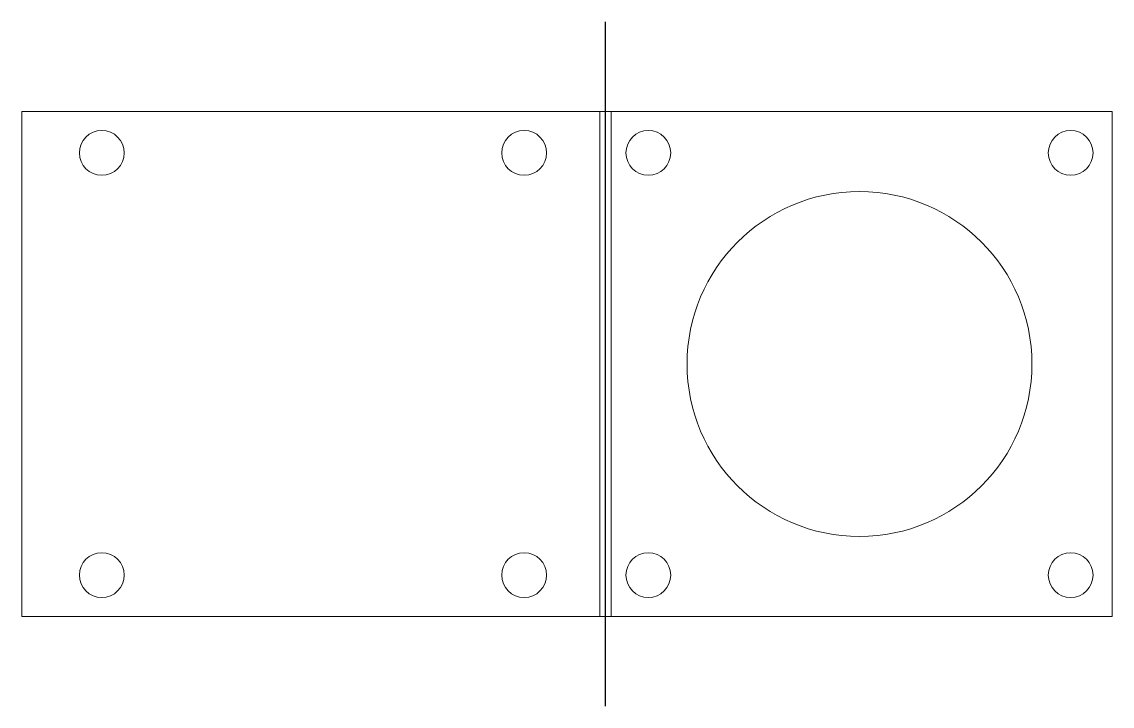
# Model space of a CAD drawing. Header units: millimetres. Extents: x 0 to 122, y -10 to 66.
import ezdxf

# ---------------------------------------------------------------- set-up
doc = ezdxf.new("R2010")
doc.units = ezdxf.units.MM
doc.layers.add('SICHTBAR', color=7, linetype='Continuous', lineweight=0)
doc.layers.add('TANGENTIALE KANTEN', color=7, linetype='Continuous', lineweight=0)

msp = doc.modelspace()

# ---------------------------------------------------------------- linework, layer by layer
msp.add_line((65.15, -10), (65.15, 66.4))
at = {"layer": 'SICHTBAR'}
for p, q in [((64.5, 56.4), (0, 56.4)), ((0, 56.4), (0, 0)), ((65.15, 56.4), (64.5, 56.4)), ((121.7, 56.4), (65.15, 56.4)), ((121.7, 0), (121.7, 56.4)), ((0, 0), (64.5, 0)), ((64.5, 0), (65.8, 0)), ((65.8, 0), (121.7, 0))]:
    msp.add_line(p, q, dxfattribs=at)
for centre, radius in [((8.93, 51.77), 2.5), ((56.07, 51.77), 2.5), ((69.93, 51.77), 2.5), ((117.07, 51.77), 2.5), ((93.5, 28.2), 19.25), ((8.93, 4.63), 2.5), ((56.07, 4.63), 2.5), ((69.93, 4.63), 2.5), ((117.07, 4.63), 2.5)]:
    msp.add_circle(centre, radius, dxfattribs=at)
at = {"layer": 'TANGENTIALE KANTEN'}
for p, q in [((64.5, 56.4), (64.5, 0)), ((65.8, 0), (65.8, 56.4))]:
    msp.add_line(p, q, dxfattribs=at)

doc.saveas('drawing.dxf')
